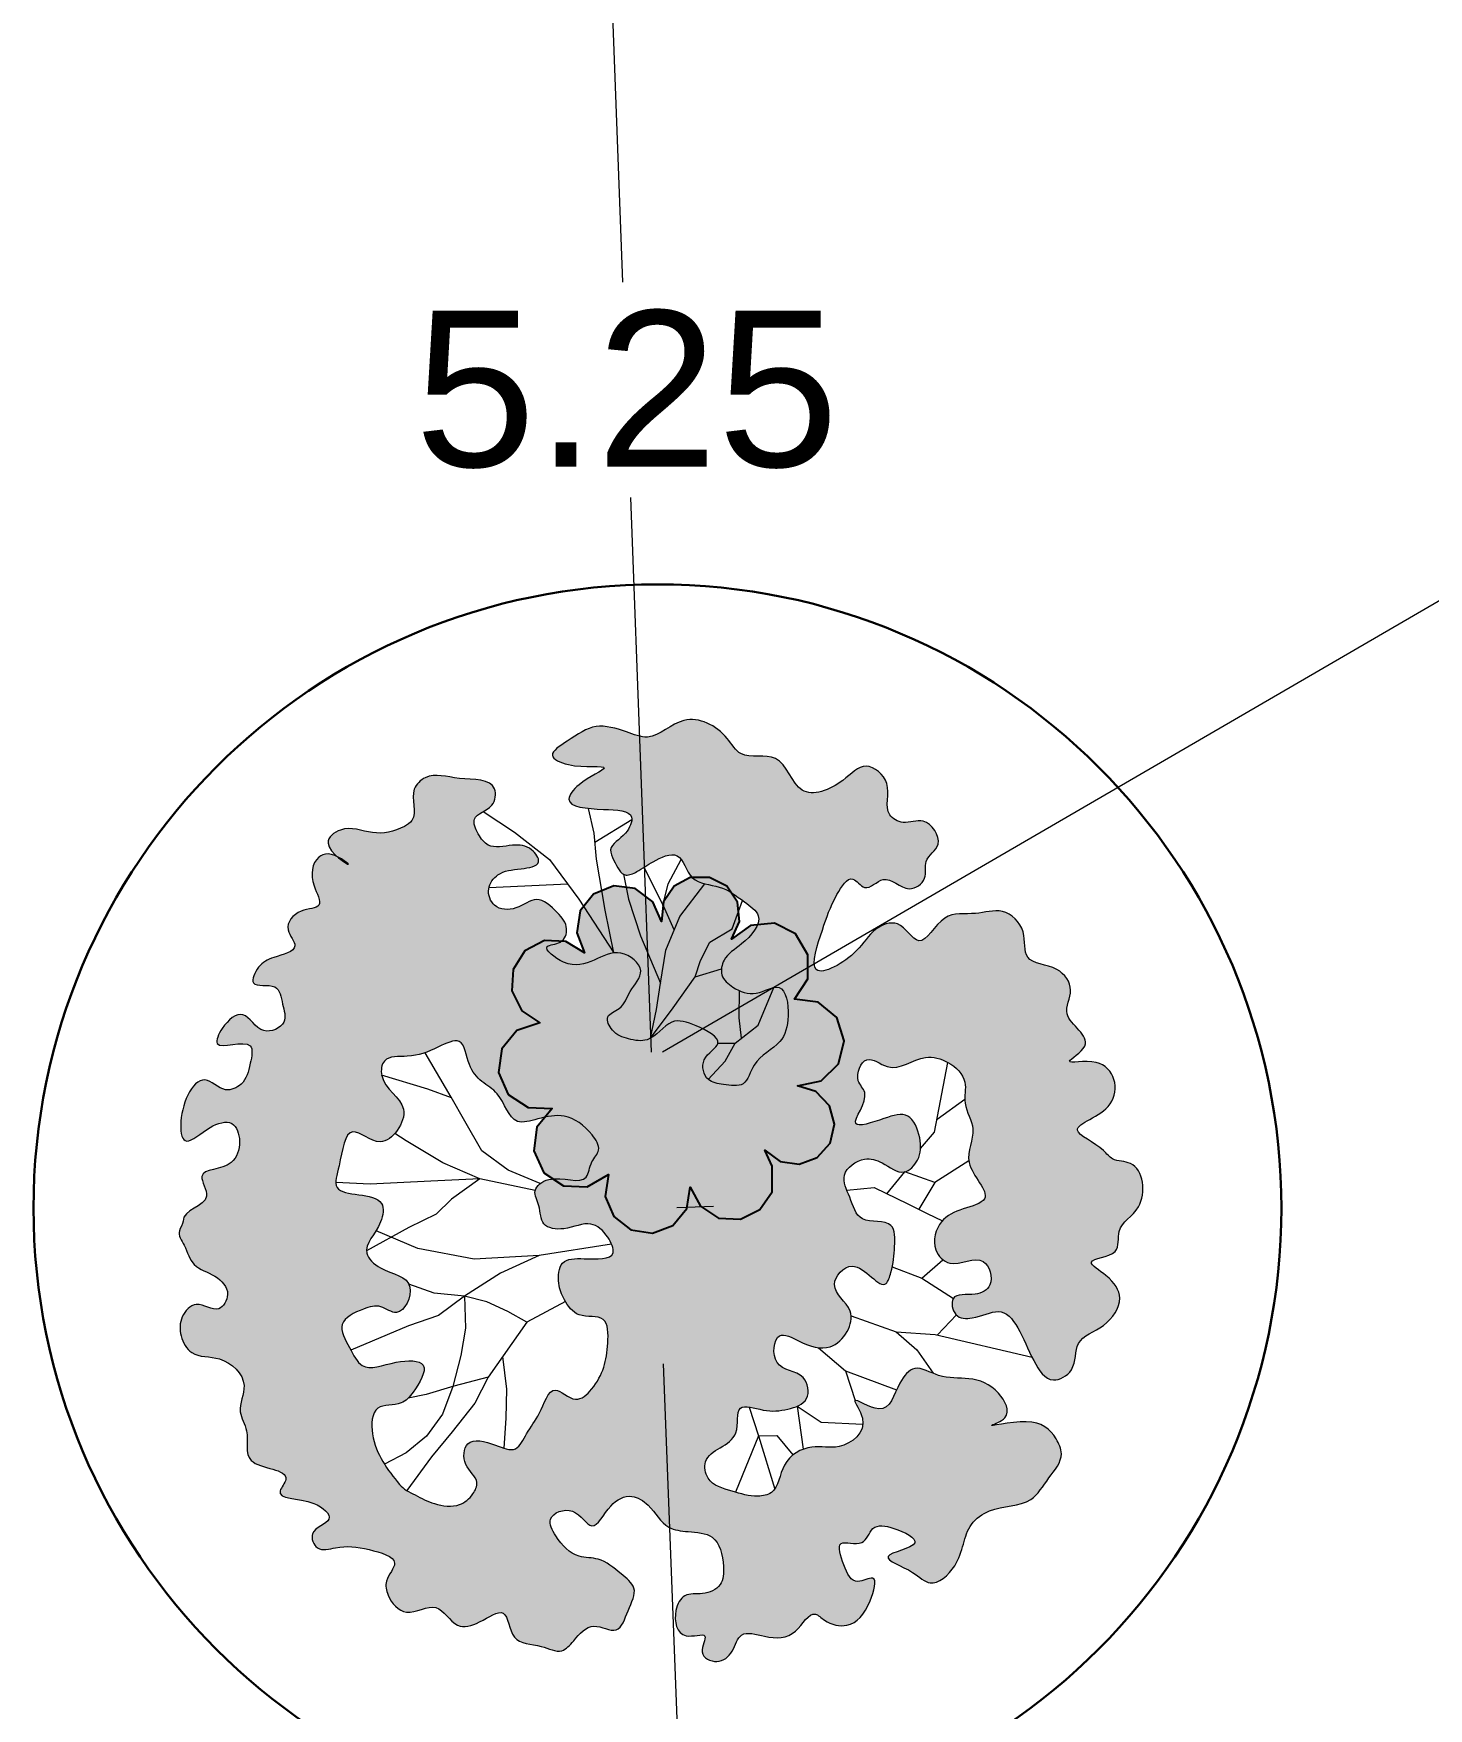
# Model space of a CAD drawing. Header units: metres. Extents: x 180 to 3220, y 13789 to 15035.
# Drawn here: x 753.03 to 757.5, y 14654.29 to 14659.66 of the extents above; entities that cross this region are included whole.
import ezdxf

# ---------------------------------------------------------------- set-up
doc = ezdxf.new("R2010")
doc.units = ezdxf.units.M
doc.header["$MEASUREMENT"] = 0
for name, color, linetype in [('02 Выноски план', 170, 'Continuous'), ('04 Дендроплан (растения)', 7, 'Continuous'), ('04 Дендроплан (удаление)', 240, 'Continuous'), ('04 Посадки (привязки)', 7, 'Continuous'), ('50 Дендроплан (привязки)', 7, 'Continuous'), ('52 Проектируемые деревья', 7, 'Continuous')]:
    doc.layers.add(name, color=color, linetype=linetype)
doc.styles.get("Standard").update_dxf_attribs({"font": 'arial.ttf'})
doc.dimstyles.get("Standard").update_dxf_attribs({"dimtxt": 0.18, "dimasz": 0.18, "dimexe": 0.18, "dimexo": 0.0625, "dimgap": 0.09, "dimtad": 0, "dimtih": 1, "dimtoh": 1, "dimdec": 4, "dimzin": 0, "dimdsep": 46, "dimtxsty": 'Standard', "dimcen": 0.09, "dimadec": 0, "dimazin": 0, "dimtfac": 1, "dimtdec": 4, "dimtofl": 0, "dimtmove": 0, "dimatfit": 3, "dimfxl": 1, "dimtolj": 1, "dimtzin": 0, "dimarcsym": 0})

# ---------------------------------------------------------------- blocks, each defined once
blk = doc.blocks.new('A$Cb4aaf1f0')
at = {"layer": '04 Дендроплан (удаление)'}
h = blk.add_hatch(color=0, dxfattribs=at)
h.dxf.hatch_style = 1
h.paths.add_polyline_path([(0.3942, 0.1777), (0.394, 0.1778), (0.4364, 0.2425), (0.4364, 0.3197), (0.3971, 0.387), (0.3298, 0.4218), (0.2527, 0.4143), (0.1922, 0.3699), (0.2173, 0.4263), (0.211, 0.4887), (0.1773, 0.5395), (0.1219, 0.568), (0.0597, 0.568), (0.0078, 0.54), (-0.0264, 0.4893), (-0.0326, 0.4263), (-0.0604, 0.49), (-0.1163, 0.5324), (-0.1852, 0.5406), (-0.2504, 0.5147), (-0.2928, 0.4604), (-0.3042, 0.3904), (-0.2788, 0.3257), (-0.3393, 0.363), (-0.4078, 0.3658), (-0.4704, 0.333), (-0.5078, 0.2729), (-0.5118, 0.2041), (-0.4804, 0.14), (-0.4227, 0.1019), (-0.4956, 0.0773), (-0.5446, 0.0179), (-0.5548, -0.0575), (-0.5233, -0.1277), (-0.4596, -0.1702), (-0.3828, -0.173), (-0.4316, -0.2327), (-0.4414, -0.3088), (-0.4097, -0.3793), (-0.3464, -0.4212), (-0.2705, -0.4236), (-0.2027, -0.3846), (-0.2128, -0.4547), (-0.1854, -0.5196), (-0.131, -0.5624), (-0.0614, -0.573), (0.0042, -0.548), (0.0484, -0.4935), (0.0601, -0.4254), (0.0926, -0.4863), (0.1509, -0.5241), (0.2205, -0.528), (0.283, -0.4968), (0.3222, -0.4396), (0.3222, -0.3576), (0.2984, -0.3063), (0.3482, -0.3431), (0.4088, -0.3514), (0.4671, -0.33), (0.508, -0.284), (0.5218, -0.2234), (0.5059, -0.1642), (0.4623, -0.1187), (0.4035, -0.0997), (0.4799, -0.0838), (0.5349, -0.0295), (0.5534, 0.0444), (0.5296, 0.1186), (0.47, 0.1679)])
at = {"layer": '04 Дендроплан (удаление)', "flags": 128}
blk.add_lwpolyline([(0.3942, 0.1777), (0.394, 0.1778), (0.4364, 0.2425), (0.4364, 0.3197), (0.3971, 0.387), (0.3298, 0.4218), (0.2527, 0.4143), (0.1922, 0.3699), (0.2173, 0.4263), (0.211, 0.4887), (0.1773, 0.5395), (0.1219, 0.568), (0.0597, 0.568), (0.0078, 0.54), (-0.0264, 0.4893), (-0.0326, 0.4263), (-0.0604, 0.49), (-0.1163, 0.5324), (-0.1852, 0.5406), (-0.2504, 0.5147), (-0.2928, 0.4604), (-0.3042, 0.3904), (-0.2788, 0.3257), (-0.3393, 0.363), (-0.4078, 0.3658), (-0.4704, 0.333), (-0.5078, 0.2729), (-0.5118, 0.2041), (-0.4804, 0.14), (-0.4227, 0.1019), (-0.4956, 0.0773), (-0.5446, 0.0179), (-0.5548, -0.0575), (-0.5233, -0.1277), (-0.4596, -0.1702), (-0.3828, -0.173), (-0.4316, -0.2327), (-0.4414, -0.3088), (-0.4097, -0.3793), (-0.3464, -0.4212), (-0.2705, -0.4236), (-0.2027, -0.3846), (-0.2128, -0.4547), (-0.1854, -0.5196), (-0.131, -0.5624), (-0.0614, -0.573), (0.0042, -0.548), (0.0484, -0.4935), (0.0601, -0.4254), (0.0926, -0.4863), (0.1509, -0.5241), (0.2205, -0.528), (0.283, -0.4968), (0.3222, -0.4396), (0.3222, -0.3576), (0.2984, -0.3063), (0.3482, -0.3431), (0.4088, -0.3514), (0.4671, -0.33), (0.508, -0.284), (0.5218, -0.2234), (0.5059, -0.1642), (0.4623, -0.1187), (0.4035, -0.0997), (0.4799, -0.0838), (0.5349, -0.0295), (0.5534, 0.0444), (0.5296, 0.1186), (0.47, 0.1679)], close=True, dxfattribs=at)
blk = doc.blocks.new('A$Cdd4a775a')
at = {"layer": '04 Дендроплан (растения)', "lineweight": 0, "true_color": 0x000072}
h = blk.add_hatch(color=253, dxfattribs=at)
h.dxf.hatch_style = 1
h.set_gradient(color1=(62, 106, 81), color2=(152, 205, 170), rotation=120, tint=1, name='SPHERICAL')
edge = h.paths.add_edge_path()
edge.add_spline(control_points=[(-1.5206, -0.0417), (-1.5215, -0.0052), (-1.4085, 0.0108), (-1.4947, 0.1309), (-1.3254, 0.1133), (-1.3354, 0.2961), (-1.4419, 0.2626), (-1.5393, 0.167), (-1.5318, 0.3476), (-1.451, 0.4346), (-1.3934, 0.365), (-1.3207, 0.3978), (-1.3071, 0.4541), (-1.2855, 0.5566), (-1.4354, 0.4937), (-1.3928, 0.5905), (-1.3222, 0.649), (-1.2761, 0.5456), (-1.1808, 0.5888), (-1.2042, 0.6537), (-1.2123, 0.7282), (-1.3166, 0.7002), (-1.2783, 0.7828), (-1.2312, 0.8064), (-1.1351, 0.8283), (-1.2042, 0.8981), (-1.1526, 0.9614), (-1.063, 0.9599), (-1.1146, 1.0449), (-1.1074, 1.1184), (-1.0445, 1.1466), (-0.942, 1.0679), (-1.0917, 1.1633), (-0.999, 1.2338), (-0.9144, 1.1923), (-0.8331, 1.2086), (-0.762, 1.2549), (-0.8022, 1.3333), (-0.728, 1.4014), (-0.6398, 1.3687), (-0.5104, 1.3794), (-0.5226, 1.2764), (-0.6025, 1.2617), (-0.5756, 1.1979), (-0.5391, 1.149), (-0.4683, 1.1669), (-0.4069, 1.1625), (-0.363, 1.0984), (-0.4495, 1.0854), (-0.5072, 1.0817), (-0.5514, 1.0248), (-0.5264, 0.957), (-0.449, 0.9533), (-0.3856, 1.0094), (-0.3232, 0.9522), (-0.282, 0.9029), (-0.3022, 0.8448), (-0.3833, 0.8452), (-0.2837, 0.7646), (-0.2065, 0.7907), (-0.121, 0.8381), (-0.0273, 0.7636), (-0.0925, 0.6985), (-0.1089, 0.6392), (-0.1723, 0.6193), (-0.1438, 0.5594), (-0.0938, 0.5412), (-0.0163, 0.5278), (0.0368, 0.6146), (0.1232, 0.5887), (0.2289, 0.5322), (0.1327, 0.4841), (0.1533, 0.4043), (0.2146, 0.3966), (0.2865, 0.384), (0.3062, 0.4828), (0.3999, 0.5192), (0.4263, 0.6124), (0.4078, 0.7364), (0.3139, 0.6752), (0.2479, 0.7004), (0.1983, 0.7427), (0.2122, 0.8103), (0.2772, 0.8448), (0.3513, 0.9307), (0.2673, 0.9897), (0.2055, 1.0383), (0.0999, 1.0379), (0.0777, 1.1553), (-0.0142, 1.1131), (-0.0557, 1.0832), (-0.1118, 1.0563), (-0.1356, 1.1074), (-0.1625, 1.1627), (-0.0994, 1.1904), (-0.065, 1.2764), (-0.1802, 1.2769), (-0.3117, 1.2874), (-0.2466, 1.3726), (-0.1155, 1.4278), (-0.2666, 1.4059), (-0.3616, 1.4514), (-0.2704, 1.5083), (-0.2033, 1.5579), (-0.1083, 1.5324), (-0.0116, 1.4913), (0.0856, 1.6001), (0.2132, 1.5353), (0.269, 1.4313), (0.4043, 1.4758), (0.444, 1.2988), (0.5883, 1.3537), (0.6638, 1.442), (0.762, 1.3612), (0.718, 1.2685), (0.793, 1.2254), (0.8603, 1.2619), (0.9272, 1.1644), (0.8478, 1.1204), (0.8699, 1.0524), (0.7943, 1.0015), (0.7319, 1.0849), (0.6677, 1.0047), (0.62, 1.0812), (0.5569, 0.9771), (0.5345, 0.9076), (0.4665, 0.7103), (0.6449, 0.8124), (0.6837, 0.8937), (0.7798, 0.9334), (0.8434, 0.8101), (0.9112, 0.9577), (1.0155, 0.9354), (1.1097, 0.9687), (1.1869, 0.8949), (1.1663, 0.7811), (1.2824, 0.7837), (1.3421, 0.7007), (1.2812, 0.6066), (1.4233, 0.536), (1.2774, 0.4516), (1.4551, 0.4979), (1.5007, 0.3091), (1.283, 0.2589), (1.42, 0.2032), (1.4596, 0.1479), (1.5544, 0.1555), (1.5739, -0.0052), (1.4645, -0.0534), (1.4903, -0.1579), (1.353, -0.1615), (1.4538, -0.2214), (1.5005, -0.2916), (1.4381, -0.3869), (1.3311, -0.4172), (1.3473, -0.5194), (1.2561, -0.571), (1.1811, -0.4575), (1.1339, -0.2951), (1.0225, -0.3566), (0.9495, -0.3541), (0.9346, -0.2681), (1.0159, -0.2849), (1.0846, -0.2501), (1.0486, -0.131), (0.9465, -0.2022), (0.8742, -0.1277), (0.9009, -0.0353), (0.973, -0.0022), (1.0945, 0.028), (0.9629, 0.1421), (1.033, 0.2479), (0.9748, 0.3284), (0.9981, 0.4117), (0.9369, 0.4723), (0.8409, 0.498), (0.7568, 0.4214), (0.6655, 0.5044), (0.6274, 0.4111), (0.6908, 0.3601), (0.5898, 0.2399), (0.7269, 0.2883), (0.81, 0.3141), (0.8463, 0.2259), (0.8446, 0.1576), (0.7863, 0.0964), (0.7265, 0.147), (0.6571, 0.1682), (0.5796, 0.1109), (0.6202, 0.0338), (0.6436, -0.0574), (0.7632, -0.0291), (0.7605, -0.1346), (0.7551, -0.1865), (0.7246, -0.2845), (0.6373, -0.1368), (0.5345, -0.2581), (0.633, -0.3146), (0.6138, -0.4021), (0.5473, -0.4621), (0.4687, -0.4372), (0.3745, -0.3828), (0.3628, -0.5259), (0.4746, -0.517), (0.4939, -0.6222), (0.411, -0.6487), (0.3471, -0.655), (0.243, -0.6171), (0.2764, -0.7606), (0.1395, -0.7754), (0.1587, -0.8859), (0.2407, -0.907), (0.3066, -0.9291), (0.3896, -0.9128), (0.3913, -0.8102), (0.4901, -0.7532), (0.5899, -0.7817), (0.6918, -0.7015), (0.6028, -0.5867), (0.7396, -0.6827), (0.7637, -0.5688), (0.825, -0.4949), (0.9075, -0.5498), (1.0018, -0.5395), (1.0913, -0.5722), (1.1427, -0.6707), (1.0244, -0.7109), (1.207, -0.6643), (1.27, -0.7177), (1.3078, -0.8008), (1.2509, -0.8651), (1.1958, -0.9603), (1.0807, -0.9506), (0.979, -1.0261), (0.983, -1.1354), (0.8774, -1.2245), (0.8206, -1.1585), (0.6787, -1.1141), (0.8773, -1.0817), (0.7595, -1.022), (0.6852, -1.0105), (0.6648, -1.0932), (0.5655, -1.0536), (0.5979, -1.1476), (0.6274, -1.2152), (0.7118, -1.1652), (0.6789, -1.286), (0.6245, -1.349), (0.5449, -1.3345), (0.4927, -1.2801), (0.4432, -1.3817), (0.356, -1.3805), (0.2627, -1.3493), (0.2452, -1.4248), (0.1958, -1.4664), (0.124, -1.432), (0.1745, -1.3518), (0.0652, -1.394), (0.0483, -1.2977), (0.083, -1.2315), (0.1471, -1.242), (0.2099, -1.2143), (0.2152, -1.1349), (0.1927, -1.0428), (0.103, -1.0386), (0.0203, -1.0285), (-0.0151, -0.9568), (-0.0864, -0.9123), (-0.1582, -0.9472), (-0.2073, -1.0566), (-0.2615, -0.9479), (-0.3622, -0.9867), (-0.3188, -1.0684), (-0.2673, -1.1225), (-0.178, -1.1193), (-0.1259, -1.1662), (-0.0579, -1.2189), (-0.0961, -1.287), (-0.122, -1.3758), (-0.2121, -1.3202), (-0.261, -1.3794), (-0.309, -1.4339), (-0.3791, -1.3945), (-0.4729, -1.4013), (-0.4796, -1.2663), (-0.5678, -1.3324), (-0.6514, -1.355), (-0.7039, -1.2486), (-0.8041, -1.3214), (-0.8648, -1.253), (-0.8767, -1.1897), (-0.8126, -1.1239), (-0.941, -1.0887), (-1.0101, -1.0802), (-1.0926, -1.1057), (-1.1231, -1.0282), (-1.0224, -1.004), (-1.1112, -0.9214), (-1.2416, -0.9385), (-1.155, -0.8342), (-1.3415, -0.8398), (-1.3016, -0.7203), (-1.3528, -0.6487), (-1.301, -0.557), (-1.3921, -0.4678), (-1.4924, -0.4828), (-1.5323, -0.4104), (-1.5319, -0.3479), (-1.4766, -0.2881), (-1.4071, -0.3469), (-1.3626, -0.2671), (-1.4175, -0.2107), (-1.4927, -0.1913), (-1.5102, -0.1255), (-1.5436, -0.0769), (-1.5204, -0.0527), (-1.5206, -0.0417)], knot_values=[0, 0, 0, 0, 0.144623, 0.231167, 0.368861, 0.533358, 0.626687, 0.740408, 0.935226, 1.031861, 1.128241, 1.198256, 1.294402, 1.368689, 1.507955, 1.574673, 1.679777, 1.79119, 1.883627, 1.959993, 2.039207, 2.131319, 2.201489, 2.277769, 2.379891, 2.45347, 2.54984, 2.629417, 2.713756, 2.836131, 2.877797, 2.974434, 3.098533, 3.174839, 3.310795, 3.448506, 3.489216, 3.62255, 3.689433, 3.833718, 3.988827, 4.05943, 4.152735, 4.217846, 4.281087, 4.383199, 4.466591, 4.525335, 4.60464, 4.706041, 4.777196, 4.850967, 4.941557, 5.035937, 5.13954, 5.219117, 5.28068, 5.339424, 5.435055, 5.564599, 5.681514, 5.792988, 5.892227, 5.976975, 6.036908, 6.095646, 6.173749, 6.252212, 6.380922, 6.484525, 6.602635, 6.692872, 6.777965, 6.844717, 6.928444, 7.02051, 7.167213, 7.282, 7.407383, 7.507264, 7.609206, 7.678412, 7.741177, 7.842553, 7.980652, 8.063007, 8.187574, 8.307662, 8.420868, 8.524456, 8.606097, 8.65359, 8.733663, 8.78115, 8.875736, 8.947733, 9.070923, 9.223371, 9.297752, 9.425798, 9.577891, 9.656402, 9.742281, 9.880076, 10.010368, 10.101704, 10.271449, 10.469408, 10.556507, 10.704089, 10.878467, 11.055291, 11.171089, 11.284149, 11.417731, 11.482645, 11.567427, 11.68373, 11.77169, 11.843492, 11.921933, 12.039354, 12.124248, 12.185085, 12.279334, 12.442083, 12.611011, 12.797738, 12.921046, 13.015017, 13.129765, 13.27535, 13.406716, 13.521304, 13.644281, 13.753137, 13.886642, 13.991763, 14.093139, 14.248215, 14.338926, 14.451134, 14.636917, 14.813923, 14.953979, 15.006047, 15.083831, 15.270441, 15.402543, 15.48891, 15.598301, 15.682028, 15.794092, 15.927518, 16.058446, 16.173604, 16.260996, 16.378012, 16.633999, 16.747204, 16.817387, 16.885538, 16.980265, 17.054418, 17.157369, 17.299589, 17.380857, 17.502298, 17.608515, 17.708493, 17.875073, 18.018008, 18.132164, 18.220812, 18.330672, 18.42764, 18.594846, 18.685597, 18.781631, 18.83834, 18.974753, 19.095535, 19.196942, 19.302834, 19.396624, 19.471771, 19.573189, 19.64865, 19.757506, 19.853667, 19.959896, 20.083661, 20.173311, 20.285247, 20.335982, 20.497146, 20.604648, 20.73546, 20.822811, 20.919446, 21.052361, 21.138111, 21.251311, 21.378508, 21.468801, 21.559641, 21.663684, 21.760796, 21.866457, 22.044178, 22.114637, 22.23047, 22.341438, 22.400666, 22.529106, 22.668332, 22.783263, 22.938439, 23.01956, 23.126312, 23.267144, 23.355432, 23.45979, 23.589203, 23.728577, 23.835857, 23.898351, 24.043906, 24.189962, 24.256212, 24.371649, 24.490581, 24.67199, 24.766696, 24.956099, 25.083087, 25.169948, 25.292933, 25.419422, 25.526836, 25.615518, 25.691414, 25.778638, 25.869312, 25.961297, 26.024928, 26.121298, 26.263466, 26.360434, 26.407027, 26.517617, 26.650303, 26.74818, 26.826653, 26.905094, 26.978885, 27.046871, 27.126191, 27.241376, 27.314599, 27.389769, 27.472839, 27.551312, 27.683547, 27.788448, 27.871841, 27.999501, 28.077604, 28.175679, 28.291585, 28.394565, 28.492933, 28.567087, 28.697918, 28.77954, 28.894137, 28.975271, 29.07451, 29.169691, 29.264917, 29.370694, 29.435998, 29.525045, 29.645134, 29.756428, 29.862319, 29.956635, 30.074745, 30.200153, 30.306664, 30.366297, 30.449133, 30.570729, 30.713328, 30.79014, 30.852634, 30.945669, 31.037541, 31.189615, 31.243213, 31.410359, 31.536232, 31.621622, 31.733558, 31.886269, 32.00739, 32.09115, 32.172123, 32.250875, 32.347965, 32.418568, 32.512539, 32.612542, 32.705135, 32.769699, 32.813194, 32.813194, 32.813194, 32.813194], degree=3, periodic=0)
edge = h.paths.add_edge_path(flags=16)
edge.add_spline(control_points=[(-0.8269, -0.8857), (-0.8461, -0.8625), (-0.8845, -0.8122), (-0.9196, -0.7345), (-0.9149, -0.6225), (-0.8223, -0.6373), (-0.7749, -0.5837), (-0.7185, -0.4853), (-0.8521, -0.4888), (-0.9453, -0.5318), (-0.9866, -0.445), (-1.0336, -0.3648), (-0.9497, -0.3243), (-0.8874, -0.3059), (-0.8222, -0.3615), (-0.7608, -0.2217), (-0.8771, -0.2094), (-0.9597, -0.1331), (-0.8842, -0.0665), (-0.8681, 0.0599), (-1.054, 0.0258), (-1.0129, 0.1502), (-0.999, 0.2894), (-0.8946, 0.1886), (-0.8277, 0.2471), (-0.7927, 0.3419), (-0.8941, 0.3896), (-0.8806, 0.491), (-0.7844, 0.4807), (-0.7198, 0.5073), (-0.6192, 0.5577), (-0.6108, 0.457), (-0.5665, 0.4038), (-0.4952, 0.3655), (-0.4718, 0.2593), (-0.3753, 0.2895), (-0.2898, 0.3066), (-0.2199, 0.2552), (-0.1766, 0.1869), (-0.2171, 0.1489), (-0.2236, 0.0621), (-0.3288, 0.1162), (-0.4059, 0.0598), (-0.3736, 0.0053), (-0.3765, -0.0618), (-0.2885, -0.0742), (-0.2175, -0.0338), (-0.1596, -0.0838), (-0.1225, -0.1673), (-0.23, -0.1617), (-0.3142, -0.1611), (-0.3215, -0.2413), (-0.2993, -0.2972), (-0.256, -0.358), (-0.157, -0.3354), (-0.1577, -0.4379), (-0.168, -0.5113), (-0.2017, -0.5752), (-0.2645, -0.6344), (-0.3401, -0.5485), (-0.3749, -0.6652), (-0.417, -0.7128), (-0.4511, -0.7886), (-0.5258, -0.7553), (-0.6173, -0.7295), (-0.6273, -0.8302), (-0.5673, -0.8675), (-0.5918, -0.9241), (-0.6392, -0.9615), (-0.7137, -0.953), (-0.7739, -0.9208), (-0.8142, -0.9012), (-0.8269, -0.8857)], knot_values=[0, 0, 0, 0, 0.119147, 0.244704, 0.355195, 0.456841, 0.525213, 0.64652, 0.761794, 0.906015, 0.999107, 1.102214, 1.21292, 1.287506, 1.35766, 1.479239, 1.62773, 1.713089, 1.858081, 1.936445, 2.136108, 2.227757, 2.383509, 2.506371, 2.592801, 2.687321, 2.856666, 2.919037, 3.017629, 3.155387, 3.246677, 3.353704, 3.442539, 3.52579, 3.669986, 3.756325, 3.869148, 4.011227, 4.081037, 4.138722, 4.206699, 4.365743, 4.440415, 4.505889, 4.585073, 4.671725, 4.788569, 4.878809, 4.948708, 5.073582, 5.166391, 5.253695, 5.327262, 5.415765, 5.519566, 5.621336, 5.725491, 5.831081, 5.911981, 6.005594, 6.125346, 6.227321, 6.306075, 6.391977, 6.508685, 6.596002, 6.686109, 6.737432, 6.809051, 6.915906, 7.005912, 7.085383, 7.085383, 7.085383, 7.085383], degree=3, periodic=0)
at = {"layer": '04 Дендроплан (растения)', "lineweight": 0}
for p, q in [((-0.5584, 1.2713, 161.688), (-0.458, 1.2054, 161.688)), ((-0.2026, 1.2027, 161.688), (-0.2213, 1.2816, 161.688)), ((-0.2002, 1.1736, 161.688), (-0.0823, 1.2464, 161.688)), ((-0.458, 1.2054, 161.688), (-0.3455, 1.1174, 161.688)), ((-0.1957, 1.119, 161.688), (-0.2026, 1.2027, 161.688)), ((-0.3455, 1.1174, 161.688), (-0.2515, 0.9905, 161.688)), ((-0.1672, 0.9555, 161.688), (-0.1957, 1.119, 161.688)), ((0.0232, 0.9594, 161.688), (-0.0426, 1.093, 161.688)), ((0.0344, 1.0394, 161.688), (0.0763, 1.1179, 161.688)), ((-0.2875, 1.0391, 161.688), (-0.5404, 1.0267, 161.688)), ((-0.1087, 1.0706, 161.688), (-0.0928, 0.9907, 161.688)), ((0.0177, 0.9705, 161.688), (0.0344, 1.0394, 161.688)), ((0.0714, 0.9347, 161.688), (0.1519, 1.0397, 161.688)), ((-0.2515, 0.9905, 161.688), (-0.1399, 0.8181, 161.688)), ((-0.0928, 0.9907, 161.688), (-0.0547, 0.8734, 161.688)), ((0.24, 0.8956, 161.688), (0.2724, 0.9868, 161.688)), ((-0.1399, 0.8181, 161.688), (-0.1672, 0.9555, 161.688)), ((0.0538, 0.8918, 161.688), (0.0232, 0.9594, 161.688)), ((0.0271, 0.827, 161.688), (0.0714, 0.9347, 161.688)), ((-0.0547, 0.8734, 161.688), (0.0097, 0.7213, 161.688)), ((0.1679, 0.8531, 161.688), (0.24, 0.8956, 161.688)), ((0.0097, 0.7213, 161.688), (0.0271, 0.827, 161.688)), ((0.1376, 0.7936, 161.688), (0.1679, 0.8531, 161.688)), ((0.1206, 0.7412, 161.688), (0.1376, 0.7936, 161.688)), ((0.1206, 0.7412, 161.688), (0.2052, 0.7673, 161.688)), ((-0.0028, 0.6364, 161.688), (0.0097, 0.7213, 161.688)), ((0.0501, 0.642, 161.688), (0.1206, 0.7412, 161.688)), ((0.3229, 0.5868, 161.688), (0.3727, 0.7071, 161.688)), ((0.2617, 0.6097, 161.688), (0.2628, 0.6973, 161.688)), ((-0.0224, 0.5445, 161.688), (0.0501, 0.642, 161.688)), ((-0.0224, 0.5445, 161.688), (-0.0028, 0.6364, 161.688)), ((0.2695, 0.5449, 161.688), (0.2617, 0.6097, 161.688)), ((0.2493, 0.529, 161.688), (0.3229, 0.5868, 161.688)), ((-0.6617, 0.356, 161.688), (-0.745, 0.4984, 161.688)), ((0.1938, 0.5288, 161.688), (0.2493, 0.529, 161.688)), ((0.2167, 0.4708, 161.688), (0.2493, 0.529, 161.688)), ((0.1628, 0.4129, 161.688), (0.2167, 0.4708, 161.688)), ((0.8885, 0.2432, 161.688), (0.9313, 0.4671, 161.688)), ((-0.7359, 0.3816, 161.688), (-0.8841, 0.4264, 161.688)), ((-0.66, 0.3532, 161.688), (-0.7359, 0.3816, 161.688)), ((-0.6177, 0.2792, 161.688), (-0.6617, 0.356, 161.688)), ((0.8966, 0.2852, 161.688), (0.9854, 0.3498, 161.688)), ((-0.5624, 0.1833, 161.688), (-0.6177, 0.2792, 161.688)), ((-0.8058, 0.2154, 161.688), (-0.842, 0.2391, 161.688)), ((-0.6875, 0.145, 161.688), (-0.8058, 0.2154, 161.688)), ((0.8435, 0.1914, 161.688), (0.8885, 0.2432, 161.688)), ((-0.4781, 0.1221, 161.688), (-0.5624, 0.1833, 161.688)), ((-0.5695, 0.0942, 161.688), (-0.6875, 0.145, 161.688)), ((-0.3755, 0.079, 161.688), (-0.4781, 0.1221, 161.688)), ((0.7349, 0.0462, 161.688), (0.7931, 0.1164, 161.688)), ((0.8888, 0.0816, 161.688), (0.7931, 0.1164, 161.688)), ((0.9979, 0.1517, 161.688), (0.8888, 0.0816, 161.688)), ((-0.9209, 0.0766, 161.688), (-1.0306, 0.082, 161.688)), ((-0.7262, 0.0868, 161.688), (-0.9209, 0.0766, 161.688)), ((-0.5695, 0.0942, 161.688), (-0.7262, 0.0868, 161.688)), ((-0.5695, 0.0942, 161.688), (-0.6604, 0.0283, 161.688)), ((-0.3919, 0.0569, 161.688), (-0.5695, 0.0942, 161.688)), ((0.6072, 0.0572, 161.688), (0.6952, 0.0656, 161.688)), ((0.6952, 0.0656, 161.688), (0.8024, 0.0133, 161.688)), ((0.8888, 0.0816, 161.688), (0.8375, -0.0039, 161.688)), ((-0.6604, 0.0283, 161.688), (-0.7091, -0.0196, 161.688)), ((0.8024, 0.0133, 161.688), (0.8641, -0.0168, 161.688)), ((-0.7091, -0.0196, 161.688), (-0.7973, -0.062, 161.688)), ((0.8641, -0.0168, 161.688), (0.9137, -0.0403, 161.688)), ((-0.7973, -0.062, 161.688), (-0.9329, -0.1375, 161.688)), ((-0.7679, -0.1299, 161.688), (-0.9021, -0.0724, 161.688)), ((-0.588, -0.1642, 161.688), (-0.7679, -0.1299, 161.688)), ((-0.379, -0.1524, 161.688), (-0.588, -0.1642, 161.688)), ((-0.379, -0.1524, 161.688), (-0.5026, -0.2083, 161.688)), ((-0.1469, -0.1157, 161.688), (-0.379, -0.1524, 161.688)), ((-0.5026, -0.2083, 161.688), (-0.6186, -0.2828, 161.688)), ((0.7525, -0.188, 161.688), (0.8477, -0.2242, 161.688)), ((0.8477, -0.2242, 161.688), (0.9148, -0.1653, 161.688)), ((-0.716, -0.2727, 161.688), (-0.7964, -0.2443, 161.688)), ((0.8477, -0.2242, 161.688), (0.9485, -0.2896, 161.688)), ((-0.6186, -0.2828, 161.688), (-0.716, -0.2727, 161.688)), ((-0.6186, -0.2828, 161.688), (-0.7019, -0.3439, 161.688)), ((-0.5465, -0.3009, 161.688), (-0.6186, -0.2828, 161.688)), ((-0.6186, -0.2828, 161.688), (-0.6149, -0.3846, 161.688)), ((-0.4797, -0.332, 161.688), (-0.5465, -0.3009, 161.688)), ((-0.2951, -0.2995, 161.688), (-0.4186, -0.3654, 161.688)), ((-0.7019, -0.3439, 161.688), (-0.7979, -0.3771, 161.688)), ((-0.4186, -0.3654, 161.688), (-0.543, -0.5419, 161.688)), ((-0.4186, -0.3654, 161.688), (-0.4797, -0.332, 161.688)), ((0.6208, -0.3455, 161.688), (0.7655, -0.3966, 161.688)), ((0.8982, -0.4067, 161.688), (0.9583, -0.3427, 161.688)), ((-0.7979, -0.3771, 161.688), (-0.9824, -0.4556, 161.688)), ((-0.6149, -0.3846, 161.688), (-0.6302, -0.4723, 161.688)), ((0.7655, -0.3966, 161.688), (0.8312, -0.4545, 161.688)), ((0.7655, -0.3966, 161.688), (0.89, -0.4048, 161.688)), ((-0.6302, -0.4723, 161.688), (-0.6561, -0.5723, 161.688)), ((-0.4965, -0.476, 161.688), (-0.4839, -0.5808, 161.688)), ((0.5161, -0.4475, 161.688), (0.6027, -0.5218, 161.688)), ((0.8312, -0.4545, 161.688), (0.8836, -0.5297, 161.688)), ((0.6027, -0.5218, 161.688), (0.7668, -0.5831, 161.688)), ((0.6027, -0.5218, 161.688), (0.6341, -0.6164, 161.688)), ((-0.653, -0.5714, 161.688), (-0.741, -0.5978, 161.688)), ((-0.6561, -0.5723, 161.688), (-0.6894, -0.6611, 161.688)), ((-0.543, -0.5419, 161.688), (-0.653, -0.5714, 161.688)), ((-0.543, -0.5419, 161.688), (-0.5852, -0.6254, 161.688)), ((-0.4839, -0.5808, 161.688), (-0.4856, -0.6736, 161.688)), ((-0.741, -0.5978, 161.688), (-0.7989, -0.6093, 161.688)), ((-0.5852, -0.6254, 161.688), (-0.658, -0.7168, 161.688)), ((0.2941, -0.6377, 161.688), (0.3241, -0.7297, 161.688)), ((0.4483, -0.6351, 161.688), (0.4669, -0.7732, 161.688)), ((0.4483, -0.6351, 161.688), (0.5251, -0.6868, 161.688)), ((-0.6894, -0.6611, 161.688), (-0.7403, -0.731, 161.688)), ((-0.4856, -0.6736, 161.688), (-0.492, -0.7699, 161.688)), ((0.5251, -0.6868, 161.688), (0.6588, -0.6927, 161.688)), ((-0.7403, -0.731, 161.688), (-0.8054, -0.7846, 161.688)), ((-0.658, -0.7168, 161.688), (-0.7245, -0.7974, 161.688)), ((0.3241, -0.7297, 161.688), (0.2506, -0.9111, 161.688)), ((0.3241, -0.7297, 161.688), (0.3826, -0.7292, 161.688)), ((0.3241, -0.7297, 161.688), (0.3759, -0.9009, 161.688)), ((0.3826, -0.7292, 161.688), (0.4344, -0.7915, 161.688)), ((-0.8054, -0.7846, 161.688), (-0.8747, -0.8215, 161.688)), ((-0.7245, -0.7974, 161.688), (-0.8038, -0.9052, 161.688))]:
    blk.add_line(p, q, dxfattribs=at)
at = {"layer": '04 Дендроплан (растения)', "color": 79, "lineweight": 0, "true_color": 0x384020}
blk.add_line((0.89, -0.4048, 161.688), (1.2007, -0.4778, 161.688), dxfattribs=at)
blk.add_open_spline([(-1.5206, -0.0417, 161.688), (-1.5215, -0.0052, 161.688), (-1.4085, 0.0108, 161.688), (-1.4947, 0.1309, 161.688), (-1.3254, 0.1133, 161.688), (-1.3354, 0.2961, 161.688), (-1.4419, 0.2626, 161.688), (-1.5393, 0.167, 161.688), (-1.5318, 0.3476, 161.688), (-1.451, 0.4346, 161.688), (-1.3934, 0.365, 161.688), (-1.3207, 0.3978, 161.688), (-1.3071, 0.4541, 161.688), (-1.2855, 0.5566, 161.688), (-1.4354, 0.4937, 161.688), (-1.3928, 0.5905, 161.688), (-1.3222, 0.649, 161.688), (-1.2761, 0.5456, 161.688), (-1.1808, 0.5888, 161.688), (-1.2042, 0.6537, 161.688), (-1.2123, 0.7282, 161.688), (-1.3166, 0.7002, 161.688), (-1.2783, 0.7828, 161.688), (-1.2312, 0.8064, 161.688), (-1.1351, 0.8283, 161.688), (-1.2042, 0.8981, 161.688), (-1.1526, 0.9614, 161.688), (-1.063, 0.9599, 161.688), (-1.1146, 1.0449, 161.688), (-1.1074, 1.1184, 161.688), (-1.0445, 1.1466, 161.688), (-0.942, 1.0679, 161.688), (-1.0917, 1.1633, 161.688), (-0.999, 1.2338, 161.688), (-0.9144, 1.1923, 161.688), (-0.8331, 1.2086, 161.688), (-0.762, 1.2549, 161.688), (-0.8022, 1.3333, 161.688), (-0.728, 1.4014, 161.688), (-0.6398, 1.3687, 161.688), (-0.5104, 1.3794, 161.688), (-0.5226, 1.2764, 161.688), (-0.6025, 1.2617, 161.688), (-0.5756, 1.1979, 161.688), (-0.5391, 1.149, 161.688), (-0.4683, 1.1669, 161.688), (-0.4069, 1.1625, 161.688), (-0.363, 1.0984, 161.688), (-0.4495, 1.0854, 161.688), (-0.5072, 1.0817, 161.688), (-0.5514, 1.0248, 161.688), (-0.5264, 0.957, 161.688), (-0.449, 0.9533, 161.688), (-0.3856, 1.0094, 161.688), (-0.3232, 0.9522, 161.688), (-0.282, 0.9029, 161.688), (-0.3022, 0.8448, 161.688), (-0.3833, 0.8452, 161.688), (-0.2837, 0.7646, 161.688), (-0.2065, 0.7907, 161.688), (-0.121, 0.8381, 161.688), (-0.0273, 0.7636, 161.688), (-0.0925, 0.6985, 161.688), (-0.1089, 0.6392, 161.688), (-0.1723, 0.6193, 161.688), (-0.1438, 0.5594, 161.688), (-0.0938, 0.5412, 161.688), (-0.0163, 0.5278, 161.688), (0.0368, 0.6146, 161.688), (0.1232, 0.5887, 161.688), (0.2289, 0.5322, 161.688), (0.1327, 0.4841, 161.688), (0.1533, 0.4043, 161.688), (0.2146, 0.3966, 161.688), (0.2865, 0.384, 161.688), (0.3062, 0.4828, 161.688), (0.3999, 0.5192, 161.688), (0.4263, 0.6124, 161.688), (0.4078, 0.7364, 161.688), (0.3139, 0.6752, 161.688), (0.2479, 0.7004, 161.688), (0.1983, 0.7427, 161.688), (0.2122, 0.8103, 161.688), (0.2772, 0.8448, 161.688), (0.3513, 0.9307, 161.688), (0.2673, 0.9897, 161.688), (0.2055, 1.0383, 161.688), (0.0999, 1.0379, 161.688), (0.0777, 1.1553, 161.688), (-0.0142, 1.1131, 161.688), (-0.0557, 1.0832, 161.688), (-0.1118, 1.0563, 161.688), (-0.1356, 1.1074, 161.688), (-0.1625, 1.1627, 161.688), (-0.0994, 1.1904, 161.688), (-0.065, 1.2764, 161.688), (-0.1802, 1.2769, 161.688), (-0.3117, 1.2874, 161.688), (-0.2466, 1.3726, 161.688), (-0.1155, 1.4278, 161.688), (-0.2666, 1.4059, 161.688), (-0.3616, 1.4514, 161.688), (-0.2704, 1.5083, 161.688), (-0.2033, 1.5579, 161.688), (-0.1083, 1.5324, 161.688), (-0.0116, 1.4913, 161.688), (0.0856, 1.6001, 161.688), (0.2132, 1.5353, 161.688), (0.269, 1.4313, 161.688), (0.4043, 1.4758, 161.688), (0.444, 1.2988, 161.688), (0.5883, 1.3537, 161.688), (0.6638, 1.442, 161.688), (0.762, 1.3612, 161.688), (0.718, 1.2685, 161.688), (0.793, 1.2254, 161.688), (0.8603, 1.2619, 161.688), (0.9272, 1.1644, 161.688), (0.8478, 1.1204, 161.688), (0.8699, 1.0524, 161.688), (0.7943, 1.0015, 161.688), (0.7319, 1.0849, 161.688), (0.6677, 1.0047, 161.688), (0.62, 1.0812, 161.688), (0.5569, 0.9771, 161.688), (0.5345, 0.9076, 161.688), (0.4665, 0.7103, 161.688), (0.6449, 0.8124, 161.688), (0.6837, 0.8937, 161.688), (0.7798, 0.9334, 161.688), (0.8434, 0.8101, 161.688), (0.9112, 0.9577, 161.688), (1.0155, 0.9354, 161.688), (1.1097, 0.9687, 161.688), (1.1869, 0.8949, 161.688), (1.1663, 0.7811, 161.688), (1.2824, 0.7837, 161.688), (1.3421, 0.7007, 161.688), (1.2812, 0.6066, 161.688), (1.4233, 0.536, 161.688), (1.2774, 0.4516, 161.688), (1.4551, 0.4979, 161.688), (1.5007, 0.3091, 161.688), (1.283, 0.2589, 161.688), (1.42, 0.2032, 161.688), (1.4596, 0.1479, 161.688), (1.5544, 0.1555, 161.688), (1.5739, -0.0052, 161.688), (1.4645, -0.0534, 161.688), (1.4903, -0.1579, 161.688), (1.353, -0.1615, 161.688), (1.4538, -0.2214, 161.688), (1.5005, -0.2916, 161.688), (1.4381, -0.3869, 161.688), (1.3311, -0.4172, 161.688), (1.3473, -0.5194, 161.688), (1.2561, -0.571, 161.688), (1.1811, -0.4575, 161.688), (1.1339, -0.2951, 161.688), (1.0225, -0.3566, 161.688), (0.9495, -0.3541, 161.688), (0.9346, -0.2681, 161.688), (1.0159, -0.2849, 161.688), (1.0846, -0.2501, 161.688), (1.0486, -0.131, 161.688), (0.9465, -0.2022, 161.688), (0.8742, -0.1277, 161.688), (0.9009, -0.0353, 161.688), (0.973, -0.0022, 161.688), (1.0945, 0.028, 161.688), (0.9629, 0.1421, 161.688), (1.033, 0.2479, 161.688), (0.9748, 0.3284, 161.688), (0.9981, 0.4117, 161.688), (0.9369, 0.4723, 161.688), (0.8409, 0.498, 161.688), (0.7568, 0.4214, 161.688), (0.6655, 0.5044, 161.688), (0.6274, 0.4111, 161.688), (0.6908, 0.3601, 161.688), (0.5898, 0.2399, 161.688), (0.7269, 0.2883, 161.688), (0.81, 0.3141, 161.688), (0.8463, 0.2259, 161.688), (0.8446, 0.1576, 161.688), (0.7863, 0.0964, 161.688), (0.7265, 0.147, 161.688), (0.6571, 0.1682, 161.688), (0.5796, 0.1109, 161.688), (0.6202, 0.0338, 161.688), (0.6436, -0.0574, 161.688), (0.7632, -0.0291, 161.688), (0.7605, -0.1346, 161.688), (0.7551, -0.1865, 161.688), (0.7246, -0.2845, 161.688), (0.6373, -0.1368, 161.688), (0.5345, -0.2581, 161.688), (0.633, -0.3146, 161.688), (0.6138, -0.4021, 161.688), (0.5473, -0.4621, 161.688), (0.4687, -0.4372, 161.688), (0.3745, -0.3828, 161.688), (0.3628, -0.5259, 161.688), (0.4746, -0.517, 161.688), (0.4939, -0.6222, 161.688), (0.411, -0.6487, 161.688), (0.3471, -0.655, 161.688), (0.243, -0.6171, 161.688), (0.2764, -0.7606, 161.688), (0.1395, -0.7754, 161.688), (0.1587, -0.8859, 161.688), (0.2407, -0.907, 161.688), (0.3066, -0.9291, 161.688), (0.3896, -0.9128, 161.688), (0.3913, -0.8102, 161.688), (0.4901, -0.7532, 161.688), (0.5899, -0.7817, 161.688), (0.6918, -0.7015, 161.688), (0.6028, -0.5867, 161.688), (0.7396, -0.6827, 161.688), (0.7637, -0.5688, 161.688), (0.825, -0.4949, 161.688), (0.9075, -0.5498, 161.688), (1.0018, -0.5395, 161.688), (1.0913, -0.5722, 161.688), (1.1427, -0.6707, 161.688), (1.0244, -0.7109, 161.688), (1.207, -0.6643, 161.688), (1.27, -0.7177, 161.688), (1.3078, -0.8008, 161.688), (1.2509, -0.8651, 161.688), (1.1958, -0.9603, 161.688), (1.0807, -0.9506, 161.688), (0.979, -1.0261, 161.688), (0.983, -1.1354, 161.688), (0.8774, -1.2245, 161.688), (0.8206, -1.1585, 161.688), (0.6787, -1.1141, 161.688), (0.8773, -1.0817, 161.688), (0.7595, -1.022, 161.688), (0.6852, -1.0105, 161.688), (0.6648, -1.0932, 161.688), (0.5655, -1.0536, 161.688), (0.5979, -1.1476, 161.688), (0.6274, -1.2152, 161.688), (0.7118, -1.1652, 161.688), (0.6789, -1.286, 161.688), (0.6245, -1.349, 161.688), (0.5449, -1.3345, 161.688), (0.4927, -1.2801, 161.688), (0.4432, -1.3817, 161.688), (0.356, -1.3805, 161.688), (0.2627, -1.3493, 161.688), (0.2452, -1.4248, 161.688), (0.1958, -1.4664, 161.688), (0.124, -1.432, 161.688), (0.1745, -1.3518, 161.688), (0.0652, -1.394, 161.688), (0.0483, -1.2977, 161.688), (0.083, -1.2315, 161.688), (0.1471, -1.242, 161.688), (0.2099, -1.2143, 161.688), (0.2152, -1.1349, 161.688), (0.1927, -1.0428, 161.688), (0.103, -1.0386, 161.688), (0.0203, -1.0285, 161.688), (-0.0151, -0.9568, 161.688), (-0.0864, -0.9123, 161.688), (-0.1582, -0.9472, 161.688), (-0.2073, -1.0566, 161.688), (-0.2615, -0.9479, 161.688), (-0.3622, -0.9867, 161.688), (-0.3188, -1.0684, 161.688), (-0.2673, -1.1225, 161.688), (-0.178, -1.1193, 161.688), (-0.1259, -1.1662, 161.688), (-0.0579, -1.2189, 161.688), (-0.0961, -1.287, 161.688), (-0.122, -1.3758, 161.688), (-0.2121, -1.3202, 161.688), (-0.261, -1.3794, 161.688), (-0.309, -1.4339, 161.688), (-0.3791, -1.3945, 161.688), (-0.4729, -1.4013, 161.688), (-0.4796, -1.2663, 161.688), (-0.5678, -1.3324, 161.688), (-0.6514, -1.355, 161.688), (-0.7039, -1.2486, 161.688), (-0.8041, -1.3214, 161.688), (-0.8648, -1.253, 161.688), (-0.8767, -1.1897, 161.688), (-0.8126, -1.1239, 161.688), (-0.941, -1.0887, 161.688), (-1.0101, -1.0802, 161.688), (-1.0926, -1.1057, 161.688), (-1.1231, -1.0282, 161.688), (-1.0224, -1.004, 161.688), (-1.1112, -0.9214, 161.688), (-1.2416, -0.9385, 161.688), (-1.155, -0.8342, 161.688), (-1.3415, -0.8398, 161.688), (-1.3016, -0.7203, 161.688), (-1.3528, -0.6487, 161.688), (-1.301, -0.557, 161.688), (-1.3921, -0.4678, 161.688), (-1.4924, -0.4828, 161.688), (-1.5323, -0.4104, 161.688), (-1.5319, -0.3479, 161.688), (-1.4766, -0.2881, 161.688), (-1.4071, -0.3469, 161.688), (-1.3626, -0.2671, 161.688), (-1.4175, -0.2107, 161.688), (-1.4927, -0.1913, 161.688), (-1.5102, -0.1255, 161.688), (-1.5436, -0.0769, 161.688), (-1.5204, -0.0527, 161.688), (-1.5206, -0.0417, 161.688)], degree=3, knots=[0, 0, 0, 0, 0.144623, 0.231167, 0.368861, 0.533358, 0.626687, 0.740408, 0.935226, 1.031861, 1.128241, 1.198256, 1.294402, 1.368689, 1.507955, 1.574673, 1.679777, 1.79119, 1.883627, 1.959993, 2.039207, 2.131319, 2.201489, 2.277769, 2.379891, 2.45347, 2.54984, 2.629417, 2.713756, 2.836131, 2.877797, 2.974434, 3.098533, 3.174839, 3.310795, 3.448506, 3.489216, 3.62255, 3.689433, 3.833718, 3.988827, 4.05943, 4.152735, 4.217846, 4.281087, 4.383199, 4.466591, 4.525335, 4.60464, 4.706041, 4.777196, 4.850967, 4.941557, 5.035937, 5.13954, 5.219117, 5.28068, 5.339424, 5.435055, 5.564599, 5.681514, 5.792988, 5.892227, 5.976975, 6.036908, 6.095646, 6.173749, 6.252212, 6.380922, 6.484525, 6.602635, 6.692872, 6.777965, 6.844717, 6.928444, 7.02051, 7.167213, 7.282, 7.407383, 7.507264, 7.609206, 7.678412, 7.741177, 7.842553, 7.980652, 8.063007, 8.187574, 8.307662, 8.420868, 8.524456, 8.606097, 8.65359, 8.733663, 8.78115, 8.875736, 8.947733, 9.070923, 9.223371, 9.297752, 9.425798, 9.577891, 9.656402, 9.742281, 9.880076, 10.010368, 10.101704, 10.271449, 10.469408, 10.556507, 10.704089, 10.878467, 11.055291, 11.171089, 11.284149, 11.417731, 11.482645, 11.567427, 11.68373, 11.77169, 11.843492, 11.921933, 12.039354, 12.124248, 12.185085, 12.279334, 12.442083, 12.611011, 12.797738, 12.921046, 13.015017, 13.129765, 13.27535, 13.406716, 13.521304, 13.644281, 13.753137, 13.886642, 13.991763, 14.093139, 14.248215, 14.338926, 14.451134, 14.636917, 14.813923, 14.953979, 15.006047, 15.083831, 15.270441, 15.402543, 15.48891, 15.598301, 15.682028, 15.794092, 15.927518, 16.058446, 16.173604, 16.260996, 16.378012, 16.633999, 16.747204, 16.817387, 16.885538, 16.980265, 17.054418, 17.157369, 17.299589, 17.380857, 17.502298, 17.608515, 17.708493, 17.875073, 18.018008, 18.132164, 18.220812, 18.330672, 18.42764, 18.594846, 18.685597, 18.781631, 18.83834, 18.974753, 19.095535, 19.196942, 19.302834, 19.396624, 19.471771, 19.573189, 19.64865, 19.757506, 19.853667, 19.959896, 20.083661, 20.173311, 20.285247, 20.335982, 20.497146, 20.604648, 20.73546, 20.822811, 20.919446, 21.052361, 21.138111, 21.251311, 21.378508, 21.468801, 21.559641, 21.663684, 21.760796, 21.866457, 22.044178, 22.114637, 22.23047, 22.341438, 22.400666, 22.529106, 22.668332, 22.783263, 22.938439, 23.01956, 23.126312, 23.267144, 23.355432, 23.45979, 23.589203, 23.728577, 23.835857, 23.898351, 24.043906, 24.189962, 24.256212, 24.371649, 24.490581, 24.67199, 24.766696, 24.956099, 25.083087, 25.169948, 25.292933, 25.419422, 25.526836, 25.615518, 25.691414, 25.778638, 25.869312, 25.961297, 26.024928, 26.121298, 26.263466, 26.360434, 26.407027, 26.517617, 26.650303, 26.74818, 26.826653, 26.905094, 26.978885, 27.046871, 27.126191, 27.241376, 27.314599, 27.389769, 27.472839, 27.551312, 27.683547, 27.788448, 27.871841, 27.999501, 28.077604, 28.175679, 28.291585, 28.394565, 28.492933, 28.567087, 28.697918, 28.77954, 28.894137, 28.975271, 29.07451, 29.169691, 29.264917, 29.370694, 29.435998, 29.525045, 29.645134, 29.756428, 29.862319, 29.956635, 30.074745, 30.200153, 30.306664, 30.366297, 30.449133, 30.570729, 30.713328, 30.79014, 30.852634, 30.945669, 31.037541, 31.189615, 31.243213, 31.410359, 31.536232, 31.621622, 31.733558, 31.886269, 32.00739, 32.09115, 32.172123, 32.250875, 32.347965, 32.418568, 32.512539, 32.612542, 32.705135, 32.769699, 32.813194, 32.813194, 32.813194, 32.813194], dxfattribs=at)
at = {"layer": '04 Дендроплан (растения)', "lineweight": 0}
blk.add_open_spline([(-0.8269, -0.8857, 161.688), (-0.8461, -0.8625, 161.688), (-0.8845, -0.8122, 161.688), (-0.9196, -0.7345, 161.688), (-0.9149, -0.6225, 161.688), (-0.8223, -0.6373, 161.688), (-0.7749, -0.5837, 161.688), (-0.7185, -0.4853, 161.688), (-0.8521, -0.4888, 161.688), (-0.9453, -0.5318, 161.688), (-0.9866, -0.445, 161.688), (-1.0336, -0.3648, 161.688), (-0.9497, -0.3243, 161.688), (-0.8874, -0.3059, 161.688), (-0.8222, -0.3615, 161.688), (-0.7608, -0.2217, 161.688), (-0.8771, -0.2094, 161.688), (-0.9597, -0.1331, 161.688), (-0.8842, -0.0665, 161.688), (-0.8681, 0.0599, 161.688), (-1.054, 0.0258, 161.688), (-1.0129, 0.1502, 161.688), (-0.999, 0.2894, 161.688), (-0.8946, 0.1886, 161.688), (-0.8277, 0.2471, 161.688), (-0.7927, 0.3419, 161.688), (-0.8941, 0.3896, 161.688), (-0.8806, 0.491, 161.688), (-0.7844, 0.4807, 161.688), (-0.7198, 0.5073, 161.688), (-0.6192, 0.5577, 161.688), (-0.6108, 0.457, 161.688), (-0.5665, 0.4038, 161.688), (-0.4952, 0.3655, 161.688), (-0.4718, 0.2593, 161.688), (-0.3753, 0.2895, 161.688), (-0.2898, 0.3066, 161.688), (-0.2199, 0.2552, 161.688), (-0.1766, 0.1869, 161.688), (-0.2171, 0.1489, 161.688), (-0.2236, 0.0621, 161.688), (-0.3288, 0.1162, 161.688), (-0.4059, 0.0598, 161.688), (-0.3736, 0.0053, 161.688), (-0.3765, -0.0618, 161.688), (-0.2885, -0.0742, 161.688), (-0.2175, -0.0338, 161.688), (-0.1596, -0.0838, 161.688), (-0.1225, -0.1673, 161.688), (-0.23, -0.1617, 161.688), (-0.3142, -0.1611, 161.688), (-0.3215, -0.2413, 161.688), (-0.2993, -0.2972, 161.688), (-0.256, -0.358, 161.688), (-0.157, -0.3354, 161.688), (-0.1577, -0.4379, 161.688), (-0.168, -0.5113, 161.688), (-0.2017, -0.5752, 161.688), (-0.2645, -0.6344, 161.688), (-0.3401, -0.5485, 161.688), (-0.3749, -0.6652, 161.688), (-0.417, -0.7128, 161.688), (-0.4511, -0.7886, 161.688), (-0.5258, -0.7553, 161.688), (-0.6173, -0.7295, 161.688), (-0.6273, -0.8302, 161.688), (-0.5673, -0.8675, 161.688), (-0.5918, -0.9241, 161.688), (-0.6392, -0.9615, 161.688), (-0.7137, -0.953, 161.688), (-0.7739, -0.9208, 161.688), (-0.8142, -0.9012, 161.688), (-0.8269, -0.8857, 161.688)], degree=3, knots=[0, 0, 0, 0, 0.119147, 0.244704, 0.355195, 0.456841, 0.525213, 0.64652, 0.761794, 0.906015, 0.999107, 1.102214, 1.21292, 1.287506, 1.35766, 1.479239, 1.62773, 1.713089, 1.858081, 1.936445, 2.136108, 2.227757, 2.383509, 2.506371, 2.592801, 2.687321, 2.856666, 2.919037, 3.017629, 3.155387, 3.246677, 3.353704, 3.442539, 3.52579, 3.669986, 3.756325, 3.869148, 4.011227, 4.081037, 4.138722, 4.206699, 4.365743, 4.440415, 4.505889, 4.585073, 4.671725, 4.788569, 4.878809, 4.948708, 5.073582, 5.166391, 5.253695, 5.327262, 5.415765, 5.519566, 5.621336, 5.725491, 5.831081, 5.911981, 6.005594, 6.125346, 6.227321, 6.306075, 6.391977, 6.508685, 6.596002, 6.686109, 6.737432, 6.809051, 6.915906, 7.005912, 7.085383, 7.085383, 7.085383, 7.085383], dxfattribs=at)
blk = doc.blocks.new('*D201')
at = {"layer": '50 Дендроплан (привязки)', "color": 0, "lineweight": 0, "ltscale": 4}
for p, q in [((754.8915, 14661.1434), (755.009, 14661.1478)), ((754.8479, 14660.6414), (754.9148, 14658.8625)), ((755.0078, 14656.393), (754.9408, 14658.1719)), ((755.089, 14655.8957), (755.2065, 14655.9001))]:
    blk.add_line(p, q, dxfattribs=at)
at = {"layer": '50 Дендроплан (привязки)', "color": 0, "lineweight": 5, "ltscale": 4}
for points in [[(754.9312, 14660.6446), (754.7646, 14660.6383), (754.8291, 14661.1411)], [(755.0911, 14656.3961), (754.9245, 14656.3899), (755.0266, 14655.8934)]]:
    blk.add_solid(points, dxfattribs=at)
at = {"layer": '50 Дендроплан (привязки)', "color": 0, "ltscale": 4, "insert": (754.9278, 14658.5172), "char_height": 0.5, "attachment_point": 5}
blk.add_mtext('\\A1;5.25', dxfattribs=at)
blk = doc.blocks.new('*D202')
at = {"layer": '50 Дендроплан (привязки)', "color": 0, "lineweight": 0, "ltscale": 4}
for p, q in [((755.089, 14655.8957), (755.2065, 14655.9001)), ((755.0454, 14655.3937), (755.1125, 14653.6147)), ((755.2055, 14651.1451), (755.1385, 14652.9241)), ((755.2868, 14650.6478), (755.4042, 14650.6523))]:
    blk.add_line(p, q, dxfattribs=at)
at = {"layer": '50 Дендроплан (привязки)', "color": 0, "lineweight": 5, "ltscale": 4}
for points in [[(755.1287, 14655.3968), (754.9621, 14655.3906), (755.0266, 14655.8934)], [(755.2888, 14651.1483), (755.1222, 14651.142), (755.2243, 14650.6455)]]:
    blk.add_solid(points, dxfattribs=at)
at = {"layer": '50 Дендроплан (привязки)', "color": 0, "ltscale": 4, "insert": (755.1255, 14653.2694), "char_height": 0.5, "attachment_point": 5}
blk.add_mtext('\\A1;5.25', dxfattribs=at)

msp = doc.modelspace()

# ---------------------------------------------------------------- linework, layer by layer
at = {"layer": '02 Выноски план', "color": 144, "lineweight": 20, "elevation": 161.688}
msp.add_lwpolyline([(760.5101, 14659.5708), (755.0429, 14656.3937)], dxfattribs=at)
at = {"layer": '04 Посадки (привязки)', "color": 85, "lineweight": 30, "true_color": 0x5c9d58}
msp.add_circle((755.0266, 14655.8934), 2, dxfattribs=at)

# ---------------------------------------------------------------- block references
at = {"layer": '04 Дендроплан (удаление)', "color": 0}
msp.add_blockref('A$Cb4aaf1f0', (755.0719, 14656.3857), dxfattribs=at)
at = {"layer": '52 Проектируемые деревья', "color": 6}
msp.add_blockref('A$Cdd4a775a', (755.0266, 14655.8934), dxfattribs=at)

# ---------------------------------------------------------------- dimensions: what is measured, and where the dimension line sits
at = {"layer": '50 Дендроплан (привязки)', "ltscale": 4}
for p1, p2, picture, middle in [((754.8291, 14661.1411), (755.0266, 14655.8934), '*D201', (754.9278, 14658.5172)), ((755.0266, 14655.8934), (755.2243, 14650.6455), '*D202', (755.1255, 14653.2694))]:
    dim = msp.add_aligned_dim(p1=p1, p2=p2, distance=0, dimstyle='Standard', override={"dimtxt": 0.5, "dimasz": 0.5, "dimdec": 2, "dimlwd": 0, "dimlwe": 0}, dxfattribs=at)
    dim.commit()
    dim.dimension.update_dxf_attribs({"geometry": picture, "text_midpoint": middle})

doc.saveas('drawing.dxf')
